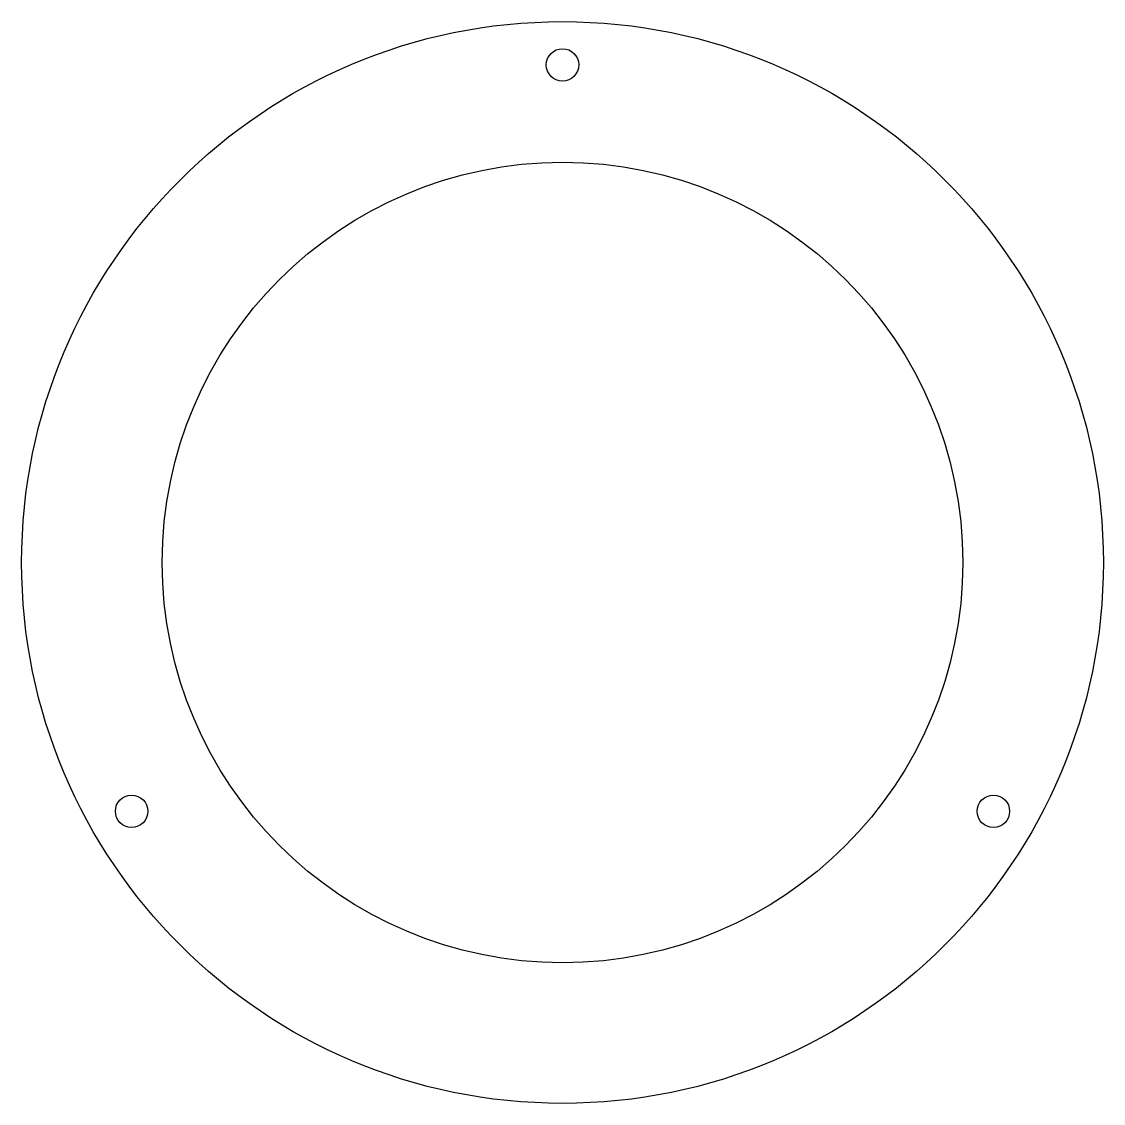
# Model space of a CAD drawing. Extents: x -50 to 50, y -50 to 50.
import ezdxf

# ---------------------------------------------------------------- set-up
doc = ezdxf.new("R2010")
doc.units = 0
doc.layers.add('Shape2DView001', color=7, linetype='CONTINUOUS')

msp = doc.modelspace()

# ---------------------------------------------------------------- linework, layer by layer
at = {"layer": 'Shape2DView001'}
for centre, radius in [((0, 0), 50), ((0, 46), 1.5), ((0, 0), 37), ((-39.8372, -23), 1.5), ((39.8372, -23), 1.5)]:
    msp.add_circle(centre, radius, dxfattribs=at)

doc.saveas('drawing.dxf')
